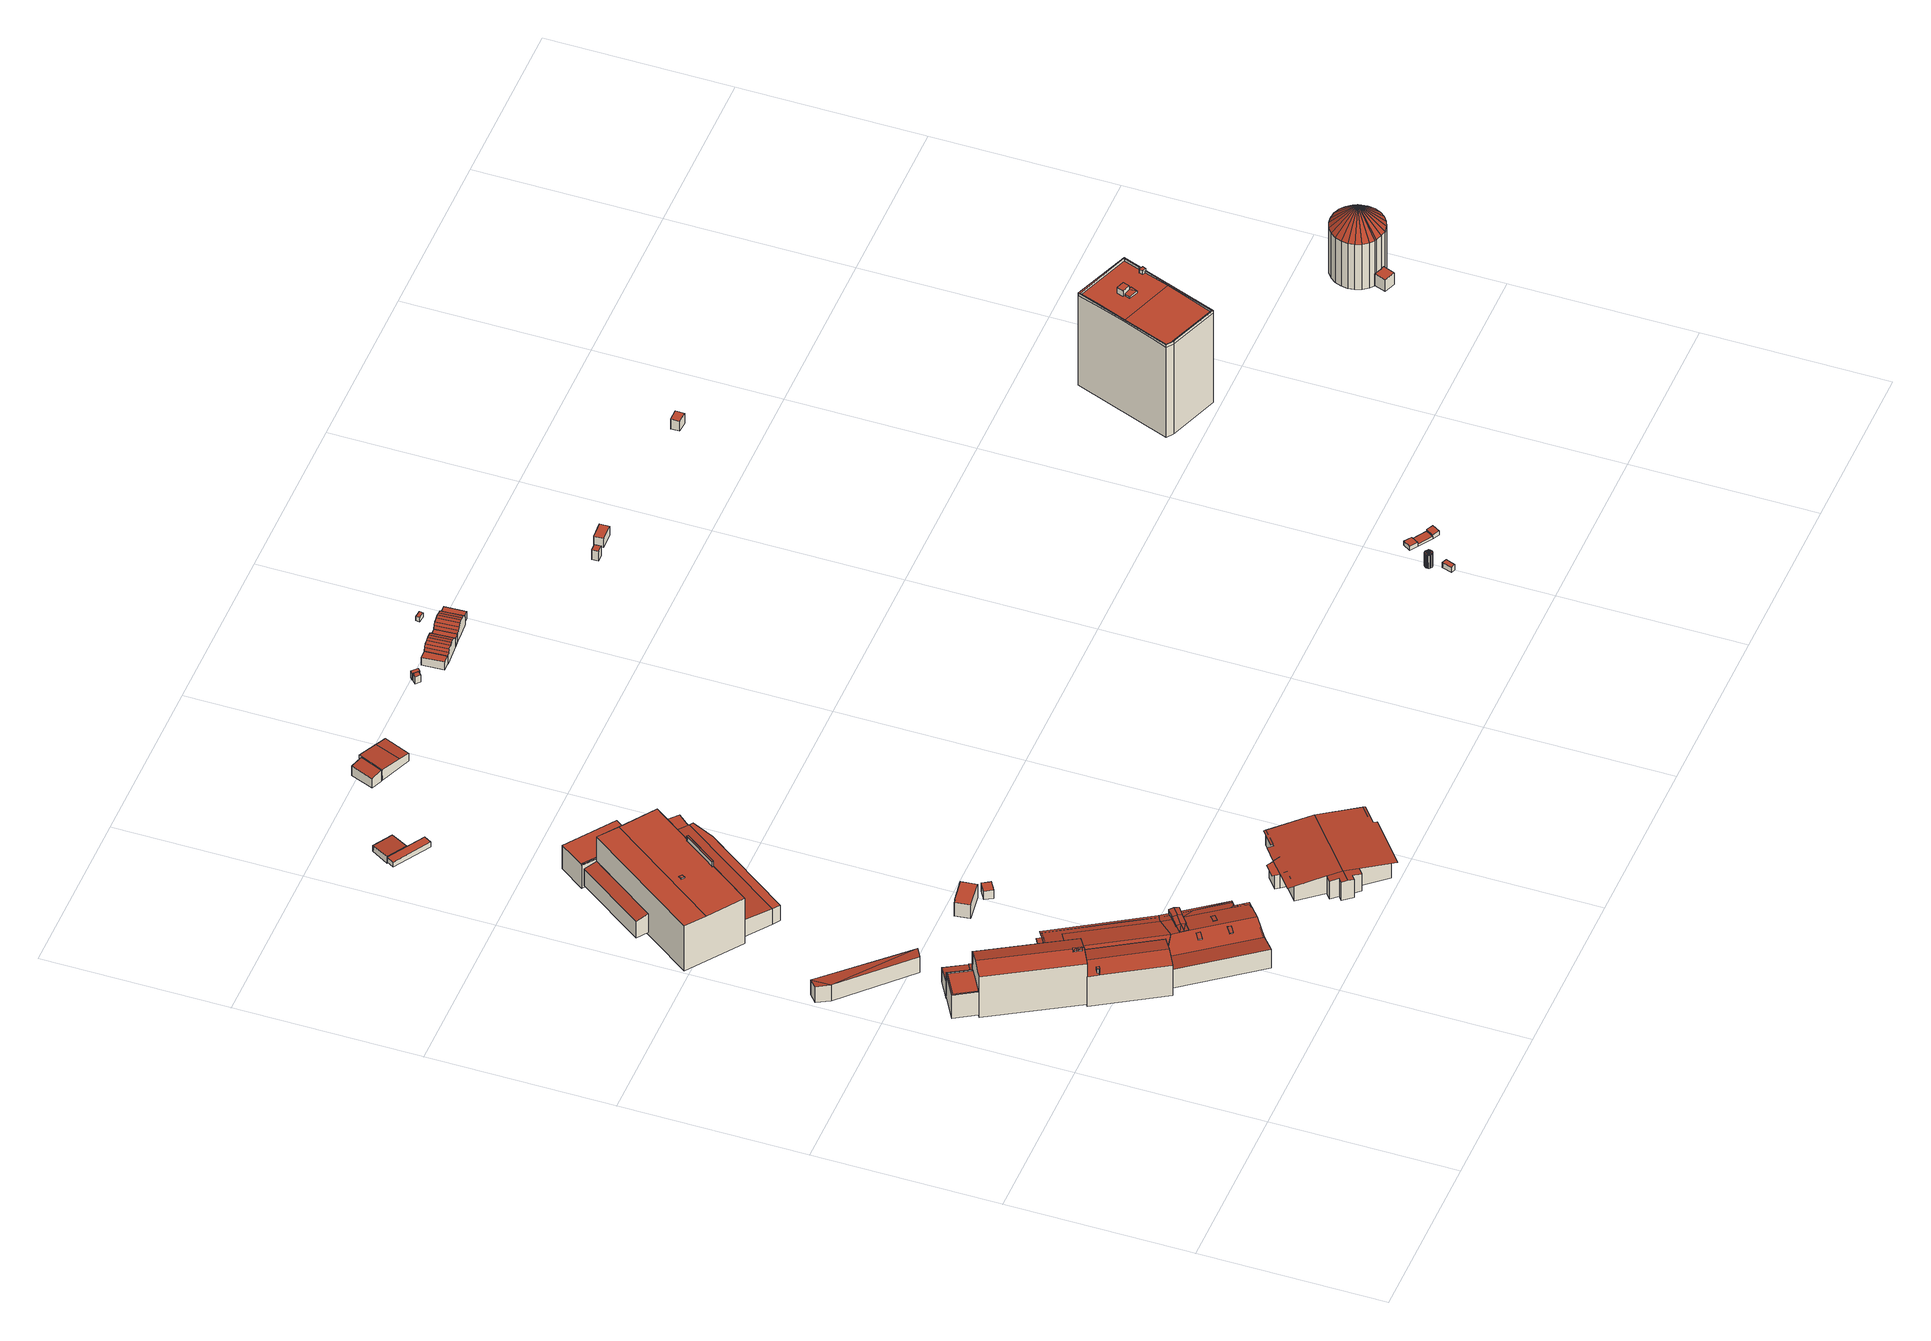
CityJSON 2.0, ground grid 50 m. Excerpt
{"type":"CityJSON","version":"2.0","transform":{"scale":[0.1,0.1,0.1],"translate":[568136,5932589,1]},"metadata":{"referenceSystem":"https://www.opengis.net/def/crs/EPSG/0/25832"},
"CityObjects":{
"building1":{"type":"Building","attributes":{"Grundfläche 2D":"300.747462","Grundhöhe NN":"2.240"},"children":["building1-1","building1-2","building1-3"],"geometry":[{"type":"Solid","lod":"3","boundaries":[[[[0,1,2,3,4,5]],[[6,7,8,9,10,11,12,13,14]],[[15,16,17,18,19,9,8,7,6]],[[5,4,20,21]],[[0,5,21,22]],[[4,3,23,20]],[[18,17,24,25]],[[26,27,10,9,19,18,25,28]],[[12,11,10,27,29]],[[16,15,6,14,13,12,29,23,3,2,1,0,22,24,17]],[[29,27,26,28,25,24,22,21,20,23]]]],"semantics":{"surfaces":[{"type":"RoofSurface"},{"type":"WallSurface"},{"type":"GroundSurface"}],"values":[[0,0,0,1,1,1,1,1,1,1,2]]}}]},
"building1-1":{"type":"BuildingInstallation","parents":["building1"],"geometry":[{"type":"MultiSurface","lod":"3","boundaries":[[[30,31,32,33,34,35,36,37,38]],[[5,0,31,30]],[[31,0,1,32]],[[33,32,1,39]],[[39,40,41,35,34,33]],[[36,35,41,2]],[[2,3,37,36]],[[3,4,38,37]],[[4,5,30,38]]],"semantics":{"surfaces":[{"type":"RoofSurface"},{"type":"WallSurface"}],"values":[0,1,1,1,1,1,1,1,1]}}]},
"building1-2":{"type":"BuildingInstallation","parents":["building1"],"geometry":[{"type":"MultiSurface","lod":"3","boundaries":[[[42,43,44]],[[45,43,42]],[[44,43,46,47]],[[47,48,42,44]],[[45,42,48,7]],[[7,46,43,45]]],"semantics":{"surfaces":[{"type":"RoofSurface"},{"type":"WallSurface"}],"values":[0,0,1,1,1,1]}}]},
"building1-3":{"type":"BuildingInstallation","parents":["building1"],"geometry":[{"type":"MultiSurface","lod":"3","boundaries":[[[49,50,51]],[[52,50,49]],[[53,54,51,50]],[[49,51,54,55]],[[52,49,55,56]],[[50,52,56,53]]],"semantics":{"surfaces":[{"type":"RoofSurface"},{"type":"WallSurface"}],"values":[0,0,1,1,1,1]}}]},
"building2":{"type":"Building","attributes":{"Grundfläche 2D":"148.115687","Grundhöhe NN":"1.615"},"children":["building2-1"],"geometry":[{"type":"Solid","lod":"3","boundaries":[[[[57,58,59,60,61]],[[58,62,63,64,65,66,67]],[[63,62,68,69]],[[57,61,70,71]],[[72,65,64,63,69,73]],[[65,72,74,75,67,66]],[[67,75,59,58]],[[58,57,71,68,62]],[[60,59,75,76]],[[61,60,76,70]],[[74,72,73,69,68,71,70,76,75]]]],"semantics":{"surfaces":[{"type":"RoofSurface"},{"type":"WallSurface"},{"type":"GroundSurface"}],"values":[[0,0,1,1,1,1,1,1,1,1,2]]}}]},
"building2-1":{"type":"BuildingInstallation","parents":["building2"],"geometry":[{"type":"MultiSurface","lod":"3","boundaries":[[[77,78,66,79]],[[77,79,80,81]],[[78,77,81,82]],[[66,78,82,83]],[[79,66,83,80]],[[82,81,80,83]]],"semantics":{"surfaces":[{"type":"RoofSurface"},{"type":"WallSurface"},{"type":"OuterCeilingSurface"}],"values":[0,1,1,1,1,2]}}]},
"building3":{"type":"Building","attributes":{"Grundfläche 2D":"1062.794478","Grundhöhe NN":"1.625"},"children":["building3-1","building3-2","building3-3","building3-4","building3-5","building3-6","building3-7"],"geometry":[{"type":"Solid","lod":"3","boundaries":[[[[84,85,86,87,88]],[[89,86,85,90]],[[89,90,91]],[[86,89,92]],[[86,92,93]],[[87,93,94]],[[86,93,87]],[[95,96,90,85]],[[97,95,85,84]],[[98,99,100,101,102,103,104,105],[106,107,106,99]],[[106,99,106,107]],[[101,108,109,110,102]],[[111,112,113,114]],[[115,113,112,116,117,118]],[[119,113,115]],[[120,121,122,123,124,113,119,125]],[[126,127,128,129,130,131,132,133,123,122,121]],[[134,114,113,124,135,136]],[[137,116,112,138]],[[139,140,141,138,112,111,114,142,143,144,140]],[[145,146,147,143,142,114,134,148,149,131]],[[150,130,129,128,127,151]],[[145,131,130,150,151,152,146]],[[120,125,119,153,154,155]],[[88,87,133,132]],[[131,84,88,132]],[[134,136,91,90]],[[89,91,136,135]],[[135,124,92,89]],[[92,124,123,94,93]],[[123,133,87,94]],[[131,149,97,84]],[[149,148,96,95,97]],[[90,96,148,134]],[[100,99,98,105,156,157]],[[153,119,115,109,108,101,100,157,158,154]],[[109,115,118,110]],[[105,104,103,102,110,118,117,159,160,161,162,156]],[[117,116,163,159]],[[164,122,125,165,166]],[[129,164,166,167]],[[120,155,168,169]],[[120,169,165,125]],[[155,154,158,168]],[[145,170,171,172,173]],[[173,174,145]],[[175,176,142,174,173,177]],[[178,175,177,179]],[[139,178,179,180]],[[180,72,140,139]],[[73,69,137,138,141,140,72,181]],[[116,137,69,163]],[[171,182,150,129,167,172]],[[156,162,161,160,159,163,69,73,181,72,180,179,177,173,172,167,166,165,169,168,158,157]],[[122,121,120,125]],[[164,129,128]],[[126,121,122,164,128,129,150,151,127]],[[174,142,143,147,146,145]],[[146,152,151,150,182,171,170,145]],[[176,175,178,139,140,144,143,142]]]],"semantics":{"surfaces":[{"type":"RoofSurface"},{"type":"WallSurface"},{"type":"GroundSurface"}],"values":[[0,0,0,0,0,0,0,0,0,0,0,0,0,0,0,0,0,0,0,0,0,0,0,0,1,1,1,1,1,1,1,1,1,1,1,1,1,1,1,1,1,1,1,1,1,1,1,1,1,1,1,1,1,2,0,0,0,0,0,0]]}}]},
"building3-1":{"type":"BuildingInstallation","parents":["building3"],"geometry":[{"type":"MultiSurface","lod":"3","boundaries":[[[183,184,185,186]],[[186,185,187,188]],[[183,186,188,189]],[[184,183,189,190]],[[185,184,190,187]]],"semantics":{"surfaces":[{"type":"RoofSurface"},{"type":"WallSurface"}],"values":[0,1,1,1,1]}}]},
"building3-2":{"type":"BuildingInstallation","parents":["building3"],"geometry":[{"type":"MultiSurface","lod":"3","boundaries":[[[191,192,193,194,195,196]],[[196,197,107,191]],[[192,191,107,198]],[[193,192,198,106]],[[106,199,194,193]],[[199,200,195,194]],[[200,197,196,195]]],"semantics":{"surfaces":[{"type":"RoofSurface"},{"type":"WallSurface"}],"values":[0,1,1,1,1,1,1]}}]},
"building3-3":{"type":"BuildingInstallation","parents":["building3"],"geometry":[{"type":"MultiSurface","lod":"3","boundaries":[[[201,202,203,204]],[[204,203,205,206]],[[201,204,206,207]],[[202,201,207,208]],[[203,202,208,205]]],"semantics":{"surfaces":[{"type":"RoofSurface"},{"type":"WallSurface"}],"values":[0,1,1,1,1]}}]},
"building3-4":{"type":"BuildingInstallation","parents":["building3"],"geometry":[{"type":"MultiSurface","lod":"3","boundaries":[[[209,210,211]],[[209,211,212]],[[211,210,213,214]],[[212,211,214,215]],[[209,212,215,216]],[[210,209,216,213]]],"semantics":{"surfaces":[{"type":"RoofSurface"},{"type":"WallSurface"}],"values":[0,0,1,1,1,1]}}]},
"building3-5":{"type":"BuildingInstallation","parents":["building3"],"geometry":[{"type":"MultiSurface","lod":"3","boundaries":[[[217,218,219]],[[220,218,217]],[[219,218,221,222]],[[222,223,217,219]],[[220,217,223,224]],[[224,221,218,220]]],"semantics":{"surfaces":[{"type":"RoofSurface"},{"type":"WallSurface"}],"values":[0,0,1,1,1,1]}}]},
"building3-6":{"type":"BuildingInstallation","parents":["building3"],"geometry":[{"type":"MultiSurface","lod":"3","boundaries":[[[225,226,227]],[[228,226,225]],[[227,226,229,230]],[[225,227,230,231]],[[228,225,231,232]],[[226,228,232,229]]],"semantics":{"surfaces":[{"type":"RoofSurface"},{"type":"WallSurface"}],"values":[0,0,1,1,1,1]}}]},
"building3-7":{"type":"BuildingInstallation","parents":["building3"],"geometry":[{"type":"MultiSurface","lod":"3","boundaries":[[[233,234,235,236,237]],[[238,237,236,235,239,240]],[[233,237,238,241]],[[234,233,241,242]],[[239,235,234,242]]],"semantics":{"surfaces":[{"type":"RoofSurface"},{"type":"WallSurface"}],"values":[0,1,1,1,1]}}]},
"building4":{"type":"Building","attributes":{"Grundfläche 2D":"573.164620","Grundhöhe NN":"2.076"},"geometry":[{"type":"Solid","lod":"3","boundaries":[[[[243,244,245,246]],[[247,244,243,248]],[[244,247,249]],[[250,251,252,253,254]],[[255,256,257,258,259]],[[260,251,250,261,262]],[[244,249,263,264]],[[245,244,264,265]],[[243,246,245,265,266]],[[248,243,266,267]],[[249,247,248,267,263]],[[250,254,268,269]],[[270,271,256,255,272,273,252,251]],[[268,254,253,252,273,274]],[[259,258,275,276]],[[255,259,276,272]],[[271,277,257,256]],[[258,257,277,275]],[[261,250,269,278]],[[262,261,278,279]],[[260,262,279,280]],[[251,260,280,270]],[[267,266,265,264,263]],[[274,273,272,276,275,277,271,270,280,279,278,269,268]]]],"semantics":{"surfaces":[{"type":"RoofSurface"},{"type":"WallSurface"},{"type":"GroundSurface"}],"values":[[0,0,0,0,0,0,1,1,1,1,1,1,1,1,1,1,1,1,1,1,1,1,2,2]]}}]},
"building5":{"type":"Building","attributes":{"Grundfläche 2D":"80.904492","Grundhöhe NN":"3.109"},"geometry":[{"type":"Solid","lod":"3","boundaries":[[[[281,282,283,284]],[[285,286,281,284]],[[287,285,284,283]],[[286,288,282,281]],[[288,287,283,282]],[[288,286,285,287]]]],"semantics":{"surfaces":[{"type":"RoofSurface"},{"type":"WallSurface"},{"type":"GroundSurface"}],"values":[[0,1,1,1,1,2]]}}]},
"building6":{"type":"Building","attributes":{"Grundfläche 2D":"677.412270","Grundhöhe NN":"2.357"},"children":["building6-1","building6-2"],"geometry":[{"type":"Solid","lod":"3","boundaries":[[[[289,290,291,292]],[[293,294,295,292,291,296]],[[290,289,297,298]],[[296,291,290,298,299]],[[295,294,293,296,299,300]],[[289,292,295,300,297]],[[300,299,298,297]]]],"semantics":{"surfaces":[{"type":"RoofSurface"},{"type":"WallSurface"},{"type":"GroundSurface"}],"values":[[0,0,1,1,1,1,2]]}}]},
"building6-1":{"type":"BuildingInstallation","parents":["building6"],"geometry":[{"type":"MultiSurface","lod":"3","boundaries":[[[301,302,303,304]],[[294,305,304,303]],[[301,304,305,306]],[[306,293,302,301]],[[303,302,293,294]]],"semantics":{"surfaces":[{"type":"RoofSurface"},{"type":"WallSurface"}],"values":[0,1,1,1,1]}}]},
"building6-2":{"type":"BuildingInstallation","parents":["building6"],"geometry":[{"type":"MultiSurface","lod":"3","boundaries":[[[307,308,309,310]],[[310,309,311,312]],[[307,310,312,313]],[[308,307,313,314]],[[309,308,314,311]]],"semantics":{"surfaces":[{"type":"RoofSurface"},{"type":"WallSurface"}],"values":[0,1,1,1,1]}}]},
"building7":{"type":"Building","attributes":{"Grundfläche 2D":"32.475911","Grundhöhe NN":"2.023"},"geometry":[{"type":"Solid","lod":"3","boundaries":[[[[315,316,317,318,319,320]],[[321,322,318,317]],[[322,323,319,318]],[[323,324,320,319]],[[324,325,315,320]],[[325,326,316,315]],[[326,321,317,316]],[[322,321,326,325,324,323]]]],"semantics":{"surfaces":[{"type":"RoofSurface"},{"type":"WallSurface"},{"type":"GroundSurface"}],"values":[[0,1,1,1,1,1,1,2]]}}]},
"building8":{"type":"Building","attributes":{"Grundfläche 2D":"7.523334","Grundhöhe NN":"2.152"},"geometry":[{"type":"Solid","lod":"3","boundaries":[[[[327,328,329,330]],[[331,332,330,329]],[[332,333,327,330]],[[333,334,328,327]],[[334,331,329,328]],[[334,333,332,331]]]],"semantics":{"surfaces":[{"type":"RoofSurface"},{"type":"WallSurface"},{"type":"GroundSurface"}],"values":[[0,1,1,1,1,2]]}}]},
"building9":{"type":"Building","attributes":{"Grundfläche 2D":"163.459716","Grundhöhe NN":"2.357"},"children":["building9-1"],"geometry":[{"type":"Solid","lod":"3","boundaries":[[[[335,336,337,338,339,340]],[[341,342,343,344,345]],[[344,343,346,300]],[[347,341,345,344,300,348]],[[342,341,347,349]],[[350,339,338,343,342,349]],[[340,339,350,351]],[[336,335,340,351,352]],[[337,336,352,346,343,338]],[[347,348,300,346,352,351,350,349]]]],"semantics":{"surfaces":[{"type":"RoofSurface"},{"type":"WallSurface"},{"type":"GroundSurface"}],"values":[[0,0,1,1,1,1,1,1,1,2]]}}]},
"building9-1":{"type":"BuildingInstallation","parents":["building9"],"geometry":[{"type":"MultiSurface","lod":"3","boundaries":[[[353,354,355,356]],[[337,357,354,353]],[[357,335,355,354]],[[335,336,356,355]],[[336,337,353,356]]],"semantics":{"surfaces":[{"type":"RoofSurface"},{"type":"WallSurface"}],"values":[0,1,1,1,1]}}]},
"building10":{"type":"Building","attributes":{"Grundfläche 2D":"26.892604","Grundhöhe NN":"2.446"},"geometry":[{"type":"Solid","lod":"3","boundaries":[[[[358,359,360,361]],[[359,358,362,363]],[[360,359,363,364]],[[361,360,364,365]],[[358,361,365,362]],[[363,362,365,364]]]],"semantics":{"surfaces":[{"type":"RoofSurface"},{"type":"WallSurface"},{"type":"GroundSurface"}],"values":[[0,1,1,1,1,2]]}}]},
"building11":{"type":"Building","attributes":{"Grundfläche 2D":"33.965726","Grundhöhe NN":"1.867"},"geometry":[{"type":"Solid","lod":"3","boundaries":[[[[366,367,368,369]],[[370,371,369,368]],[[371,372,366,369]],[[372,373,367,366]],[[373,370,368,367]],[[373,372,371,370]]]],"semantics":{"surfaces":[{"type":"RoofSurface"},{"type":"WallSurface"},{"type":"GroundSurface"}],"values":[[0,1,1,1,1,2]]}}]},
"building12":{"type":"Building","attributes":{"Grundfläche 2D":"564.155861","Grundhöhe NN":"2.410"},"geometry":[{"type":"Solid","lod":"3","boundaries":[[[[374,375,376,377,378,379,380,381,382,383,384,385,386,387]],[[388,389,375,374,390,391,392,393,394]],[[395,396,397,398,399,400]],[[401,374,387,402,403,404]],[[390,374,401,405,406,407]],[[390,408,409,391]],[[410,387,386,411]],[[389,391,409,412]],[[376,375,389,412,413]],[[381,380,379,376,413,414,415,416]],[[414,417,396,383,416,415]],[[384,383,396,395]],[[418,384,395,419,420,421]],[[418,421,420,411,386]],[[400,422,419,395]],[[400,397,423,422]],[[396,417,423,397]],[[402,387,410,424]],[[403,402,424,425]],[[404,403,425,426]],[[405,401,404,426,427]],[[407,406,428,429]],[[406,405,427,428]],[[390,407,429,408]],[[411,420,419,422,423,417,414,413,412,409,408,429,428,427,426,425,424,410]],[[377,376,379,378]],[[381,416,383,382]],[[384,418,386,385]],[[393,392,391,389,388,394]],[[399,398,397,400]]]],"semantics":{"surfaces":[{"type":"RoofSurface"},{"type":"WallSurface"},{"type":"GroundSurface"}],"values":[[0,0,0,0,0,1,1,1,1,1,1,1,1,1,1,1,1,1,1,1,1,1,1,1,2,0,0,0,0,0]]}}]},
"building13":{"type":"Building","attributes":{"Grundfläche 2D":"21.839825","Grundhöhe NN":"3.876"},"geometry":[{"type":"Solid","lod":"3","boundaries":[[[[430,431,432,433]],[[434,435,433,432]],[[435,436,430,433]],[[436,437,431,430]],[[437,434,432,431]],[[437,436,435,434]]]],"semantics":{"surfaces":[{"type":"RoofSurface"},{"type":"WallSurface"},{"type":"GroundSurface"}],"values":[[0,1,1,1,1,2]]}}]},
"building14":{"type":"Building","attributes":{"Grundfläche 2D":"73.110248","Grundhöhe NN":"4.331"},"geometry":[{"type":"Solid","lod":"3","boundaries":[[[[438,439,440,441]],[[440,442,443,441]],[[439,438,444,445]],[[442,440,439,445,446]],[[443,442,446,447]],[[444,438,441,443,447]],[[446,445,444,447]]]],"semantics":{"surfaces":[{"type":"RoofSurface"},{"type":"WallSurface"},{"type":"GroundSurface"}],"values":[[0,0,1,1,1,1,2]]}}]},
"building15":{"type":"Building","attributes":{"Grundfläche 2D":"1.790205","Grundhöhe NN":"6.673"},"geometry":[{"type":"Solid","lod":"3","boundaries":[[[[448,449,450,451]],[[452,453,451,450]],[[453,454,448,451]],[[454,455,449,448]],[[455,452,450,449]],[[455,454,453,452]]]],"semantics":{"surfaces":[{"type":"RoofSurface"},{"type":"WallSurface"},{"type":"GroundSurface"}],"values":[[0,1,1,1,1,2]]}}]},
"building16":{"type":"Building","attributes":{"Grundfläche 2D":"2.023014","Grundhöhe NN":"6.931"},"geometry":[{"type":"Solid","lod":"3","boundaries":[[[[456,457,458,459]],[[460,461,459,458]],[[461,462,456,459]],[[462,463,457,456]],[[463,460,458,457]],[[463,462,461,460]]]],"semantics":{"surfaces":[{"type":"RoofSurface"},{"type":"WallSurface"},{"type":"GroundSurface"}],"values":[[0,1,1,1,1,2]]}}]},
"building17":{"type":"Building","attributes":{"Grundfläche 2D":"13.268938","Grundhöhe NN":"7.727"},"geometry":[{"type":"Solid","lod":"3","boundaries":[[[[464,465,466,467]],[[468,469,467,466]],[[469,470,464,467]],[[470,471,465,464]],[[471,468,466,465]],[[471,470,469,468]]]],"semantics":{"surfaces":[{"type":"RoofSurface"},{"type":"WallSurface"},{"type":"GroundSurface"}],"values":[[0,1,1,1,1,2]]}}]},
"building18":{"type":"Building","attributes":{"Grundfläche 2D":"37.670451","Grundhöhe NN":"7.758"},"geometry":[{"type":"Solid","lod":"3","boundaries":[[[[472,473,474,475]],[[474,476,477,475]],[[476,478,479,477]],[[478,480,481,479]],[[480,482,483,481]],[[482,484,485,483]],[[484,486,487,485]],[[486,488,489,487]],[[473,472,490,491]],[[492,493,488,486,484,482,480,478,476,474,473,491,494]],[[489,488,493,495]],[[496,490,472,475,477,479,481,483,485,487,489,495,497]],[[497,495,493,492,494,491,490,496]]]],"semantics":{"surfaces":[{"type":"RoofSurface"},{"type":"WallSurface"},{"type":"GroundSurface"}],"values":[[0,0,0,0,0,0,0,0,1,1,1,1,2]]}}]},
"building19":{"type":"Building","attributes":{"Grundfläche 2D":"12.378194","Grundhöhe NN":"7.885"},"geometry":[{"type":"Solid","lod":"3","boundaries":[[[[498,499,500,501]],[[502,503,501,500]],[[503,504,498,501]],[[504,505,499,498]],[[505,502,500,499]],[[505,504,503,502]]]],"semantics":{"surfaces":[{"type":"RoofSurface"},{"type":"WallSurface"},{"type":"GroundSurface"}],"values":[[0,1,1,1,1,2]]}}]},
"building20":{"type":"Building","attributes":{"Grundfläche 2D":"37.670216","Grundhöhe NN":"7.923"},"geometry":[{"type":"Solid","lod":"3","boundaries":[[[[506,507,508,509]],[[510,507,506,511]],[[512,510,511,513]],[[514,512,513,515]],[[516,514,515,517]],[[518,516,517,519]],[[520,518,519,521]],[[522,523,520,521,524]],[[509,508,502,505]],[[525,526,527,524,521,519,517,515,513,511,506,509,505,528]],[[529,523,522,524,527,530]],[[502,508,507,510,512,514,516,518,520,523,529,531]],[[528,505,502,531,529,530,527,526,525]]]],"semantics":{"surfaces":[{"type":"RoofSurface"},{"type":"WallSurface"},{"type":"GroundSurface"}],"values":[[0,0,0,0,0,0,0,0,1,1,1,1,2]]}}]},
"building21":{"type":"Building","attributes":{"Grundfläche 2D":"2.193427","Grundhöhe NN":"8.168"},"geometry":[{"type":"Solid","lod":"3","boundaries":[[[[532,533,534,535]],[[536,537,535,534]],[[537,538,532,535]],[[538,539,533,532]],[[539,536,534,533]],[[539,538,537,536]]]],"semantics":{"surfaces":[{"type":"RoofSurface"},{"type":"WallSurface"},{"type":"GroundSurface"}],"values":[[0,1,1,1,1,2]]}}]},
"building22":{"type":"Building","attributes":{"Grundfläche 2D":"12.448017","Grundhöhe NN":"8.216"},"geometry":[{"type":"Solid","lod":"3","boundaries":[[[[540,541,523,522]],[[542,543,522,523]],[[543,544,540,522]],[[544,545,541,540]],[[545,542,523,541]],[[545,544,543,542]]]],"semantics":{"surfaces":[{"type":"RoofSurface"},{"type":"WallSurface"},{"type":"GroundSurface"}],"values":[[0,1,1,1,1,2]]}}]},
"building23":{"type":"Building","attributes":{"Grundfläche 2D":"3.687500","Grundhöhe NN":"8.838"},"geometry":[{"type":"Solid","lod":"3","boundaries":[[[[546,547,548,549]],[[550,551,549,548]],[[551,552,546,549]],[[552,553,547,546]],[[553,550,548,547]],[[553,552,551,550]]]],"semantics":{"surfaces":[{"type":"RoofSurface"},{"type":"WallSurface"},{"type":"GroundSurface"}],"values":[[0,1,1,1,1,2]]}}]},
"building24":{"type":"Building","attributes":{"Grundfläche 2D":"11.876841","Grundhöhe NN":"8.734"},"geometry":[{"type":"Solid","lod":"3","boundaries":[[[[554,555,556,557]],[[558,559,557,556]],[[559,560,554,557]],[[560,561,555,554]],[[561,558,556,555]],[[561,560,559,558]]]],"semantics":{"surfaces":[{"type":"RoofSurface"},{"type":"WallSurface"},{"type":"GroundSurface"}],"values":[[0,1,1,1,1,2]]}}]},
"building25":{"type":"Building","attributes":{"Grundfläche 2D":"3.868239","Grundhöhe NN":"5.022"},"geometry":[{"type":"Solid","lod":"3","boundaries":[[[[562,563,564,565]],[[566,567,565,564]],[[567,568,562,565]],[[568,569,563,562]],[[569,566,564,563]],[[569,568,567,566]]]],"semantics":{"surfaces":[{"type":"RoofSurface"},{"type":"WallSurface"},{"type":"GroundSurface"}],"values":[[0,1,1,1,1,2]]}}]},
"building26":{"type":"Building","attributes":{"Grundfläche 2D":"3.222758","Grundhöhe NN":"4.904"},"geometry":[{"type":"Solid","lod":"3","boundaries":[[[[570,571,572]],[[572,571,573]],[[574,571,570]],[[575,571,574]],[[576,571,575]],[[577,571,576]],[[578,571,577]],[[578,579,571]],[[580,581,579]],[[582,583,584]],[[584,585,586]],[[585,581,587]],[[588,571,589]],[[571,583,589]],[[590,571,588]],[[590,591,571]],[[592,571,591]],[[593,571,592]],[[594,571,593]],[[595,571,594]],[[595,573,571]],[[571,585,584]],[[584,583,571]],[[571,581,585]],[[579,581,571]],[[570,572,596,597]],[[572,573,598,596]],[[574,570,597,599]],[[575,574,599,600]],[[576,575,600,601]],[[577,576,601,602]],[[578,577,602,603]],[[580,579,578,603,604]],[[587,581,580,604,605]],[[586,585,587,605,606]],[[582,584,586,606,607]],[[589,583,582,607,608]],[[588,589,608,609]],[[590,588,609,610]],[[591,590,610,611]],[[592,591,611,612]],[[593,592,612,613]],[[594,593,613,614]],[[595,594,614,615]],[[573,595,615,598]],[[605,604,603,602,601,600,599,597,596,598,615,614,613,612,611,610,609,608,607,606]]]],"semantics":{"surfaces":[{"type":"RoofSurface"},{"type":"WallSurface"},{"type":"GroundSurface"}],"values":[[0,0,0,0,0,0,0,0,0,0,0,0,0,0,0,0,0,0,0,0,0,0,0,0,0,1,1,1,1,1,1,1,1,1,1,1,1,1,1,1,1,1,1,1,1,2]]}}]},
"building27":{"type":"Building","attributes":{"Grundfläche 2D":"5.971095","Grundhöhe NN":"4.667"},"geometry":[{"type":"Solid","lod":"3","boundaries":[[[[616,617,618,619]],[[620,621,619,618]],[[621,622,616,619]],[[622,623,617,616]],[[623,620,618,617]],[[623,622,621,620]]]],"semantics":{"surfaces":[{"type":"RoofSurface"},{"type":"WallSurface"},{"type":"GroundSurface"}],"values":[[0,1,1,1,1,2]]}}]},
"building28":{"type":"Building","attributes":{"Grundfläche 2D":"11.288262","Grundhöhe NN":"4.658"},"geometry":[{"type":"Solid","lod":"3","boundaries":[[[[624,625,626,627]],[[623,622,627,626]],[[622,628,624,627]],[[628,629,625,624]],[[629,623,626,625]],[[629,628,622,623]]]],"semantics":{"surfaces":[{"type":"RoofSurface"},{"type":"WallSurface"},{"type":"GroundSurface"}],"values":[[0,1,1,1,1,2]]}}]},
"building29":{"type":"Building","attributes":{"Grundfläche 2D":"5.024118","Grundhöhe NN":"4.652"},"geometry":[{"type":"Solid","lod":"3","boundaries":[[[[630,631,632,633]],[[629,628,633,632]],[[628,634,630,633]],[[634,635,631,630]],[[635,629,632,631]],[[635,634,628,629]]]],"semantics":{"surfaces":[{"type":"RoofSurface"},{"type":"WallSurface"},{"type":"GroundSurface"}],"values":[[0,1,1,1,1,2]]}}]},
"building30":{"type":"Building","attributes":{"Grundfläche 2D":"7.328954","Grundhöhe NN":"7.529"},"geometry":[{"type":"Solid","lod":"3","boundaries":[[[[636,637,638,639]],[[640,641,639,638]],[[641,642,636,639]],[[642,643,637,636]],[[643,640,638,637]],[[643,642,641,640]]]],"semantics":{"surfaces":[{"type":"RoofSurface"},{"type":"WallSurface"},{"type":"GroundSurface"}],"values":[[0,1,1,1,1,2]]}}]},
"building31":{"type":"Building","attributes":{"Grundfläche 2D":"485.573371","Grundhöhe NN":"3.141"},"children":["building31-1","building31-2","building31-3","building31-4"],"geometry":[{"type":"MultiSurface","lod":"3","boundaries":[[[644,645,646,647,648,649,650,651]],[[644,652,653,654,655,656,657,658,659,645]],[[660,661,662,663,664,665,666,667,668,669,670,671,661]],[[672,673,674,675,676,677,663,662,678]],[[678,662,646,645,673,672]],[[647,646,662,661]],[[648,647,661,671]],[[670,669,649,648,671]],[[668,679,651,650]],[[651,679,680,681,682,683,644]],[[656,655,664,663]],[[663,677,676,657,656]],[[658,657,676,675]],[[675,674,673,645,659,658]],[[683,684,652,644]],[[684,685,653,652]],[[685,686,687,665,654,653]],[[683,682,681,680,679,688,689]],[[684,683,689,690]],[[685,684,690,691]],[[668,667,666,665,687,686,685,691,692]],[[679,668,692,688]],[[690,689,688,692,691]]],"semantics":{"surfaces":[{"type":"RoofSurface"},{"type":"WallSurface"},{"type":"GroundSurface"}],"values":[0,0,0,0,1,1,1,1,1,1,1,1,1,1,1,1,1,1,1,1,1,1,2]}}]},
"building31-1":{"type":"BuildingInstallation","parents":["building31"],"geometry":[{"type":"MultiSurface","lod":"3","boundaries":[[[693,694,695,650,649,696]],[[667,668,650,695,666]],[[669,697,660,693,696,649]],[[694,693,660,698]]],"semantics":{"surfaces":[{"type":"RoofSurface"},{"type":"WallSurface"}],"values":[0,1,1,1]}}]},
"building31-2":{"type":"BuildingInstallation","parents":["building31"],"geometry":[{"type":"MultiSurface","lod":"3","boundaries":[[[699,700,701,702]],[[703,704,699,702]],[[699,704,705,706,707,700]],[[701,700,707,708,709,710]],[[710,703,702,701]]],"semantics":{"surfaces":[{"type":"RoofSurface"},{"type":"WallSurface"}],"values":[0,1,1,1,1]}}]},
"building31-3":{"type":"BuildingInstallation","parents":["building31"],"geometry":[{"type":"MultiSurface","lod":"3","boundaries":[[[711,712,707,706]],[[713,707,712]],[[708,707,713]],[[705,714,711,706]],[[712,711,714,715]],[[713,712,715,716]],[[716,709,708,713]]],"semantics":{"surfaces":[{"type":"RoofSurface"},{"type":"WallSurface"}],"values":[0,0,0,1,1,1,1]}}]},
"building31-4":{"type":"BuildingInstallation","parents":["building31"],"geometry":[{"type":"MultiSurface","lod":"3","boundaries":[[[717,718,719,720]],[[718,717,695,694,698,721]],[[719,718,721,722]],[[719,722,664,655,654,720]],[[665,666,695,717,720,654]]],"semantics":{"surfaces":[{"type":"RoofSurface"},{"type":"WallSurface"}],"values":[0,1,1,1,1]}}]},
"building32":{"type":"Building","attributes":{"Grundfläche 2D":"10.703988","Grundhöhe NN":"3.392"},"geometry":[{"type":"Solid","lod":"3","boundaries":[[[[723,724,725,726,727,728]],[[729,730,727,726]],[[730,731,728,727]],[[731,732,723,728]],[[733,729,726,725]],[[734,733,725,724]],[[732,734,724,723]],[[729,733,734,732,731,730]]]],"semantics":{"surfaces":[{"type":"RoofSurface"},{"type":"WallSurface"},{"type":"GroundSurface"}],"values":[[0,1,1,1,1,1,1,2]]}}]},
"building33":{"type":"Building","attributes":{"Grundfläche 2D":"156.497192","Grundhöhe NN":"3.224"},"geometry":[{"type":"Solid","lod":"3","boundaries":[[[[735,736,737]],[[737,736,738]],[[739,736,735]],[[740,736,739]],[[741,736,740]],[[742,736,741]],[[743,736,742]],[[744,736,743]],[[745,736,744]],[[746,736,745]],[[747,736,746]],[[748,736,747]],[[749,736,748]],[[750,736,749]],[[751,736,750]],[[752,736,751]],[[753,736,752]],[[754,736,753]],[[755,736,754]],[[756,736,755]],[[757,736,756]],[[758,736,757]],[[759,736,758]],[[760,736,759]],[[738,736,760]],[[735,737,761,762]],[[739,735,762,763]],[[740,739,763,764]],[[737,738,765,761]],[[738,760,766,765]],[[741,740,764,767]],[[742,741,767,768]],[[743,742,768,769]],[[744,743,769,770]],[[745,744,770,771]],[[746,745,771,772]],[[747,746,772,773]],[[748,747,773,774]],[[749,748,774,775]],[[750,749,775,776]],[[751,750,776,777]],[[752,751,777,778]],[[753,752,778,779]],[[754,753,779,780]],[[755,754,780,781]],[[756,755,781,782]],[[757,756,782,783]],[[758,757,783,784]],[[759,758,784,785]],[[760,759,785,766]],[[761,765,766,785,784,783,782,781,780,779,778,777,776,775,774,773,772,771,770,769,768,767,764,763,762]]]],"semantics":{"surfaces":[{"type":"RoofSurface"},{"type":"WallSurface"},{"type":"GroundSurface"}],"values":[[0,0,0,0,0,0,0,0,0,0,0,0,0,0,0,0,0,0,0,0,0,0,0,0,0,1,1,1,1,1,1,1,1,1,1,1,1,1,1,1,1,1,1,1,1,1,1,1,1,1,2]]}}]}
},
"vertices":[
[106,789,89],[108,790,89],[172,828,89],[175,829,89],[141,886,89],[72,846,89],[139,808,159],[260,602,159],[271,584,159],[274,579,159],[314,602,146],[277,665,146],[179,832,146],[175,829,147],[172,828,148],[108,790,149],[106,789,148],[99,785,146],[234,555,146],[274,578,159],[141,886,12],[72,846,12],[106,789,12],[175,829,12],[99,785,12],[234,555,12],[274,579,12],[314,602,12],[274,578,12],[179,832,12],
[72,846,91],[106,789,91],[108,790,91],[76,845,91],[76,846,91],[140,883,91],[172,828,91],[175,829,91],[141,886,91],[76,845,89],[76,846,89],[140,883,89],
[264,595,161],[252,598,159],[256,590,160],[260,602,161],[252,598,157],[256,590,157],[264,595,159],
[271,583,161],[259,586,159],[263,579,160],[267,591,161],[259,586,157],[263,579,157],[271,583,159],[267,591,159],
[175,829,61],[210,850,55],[227,860,52],[193,917,52],[141,886,61],[179,832,59],[277,665,59],[323,694,53],[325,695,53],[318,706,53],[227,860,53],[179,832,6],[277,665,6],[141,886,6],[175,829,6],[325,695,6],[323,694,6],[318,706,6],[227,860,6],[193,917,6],
[378,724,54],[370,738,53],[326,692,54],[326,692,51],[378,724,51],[370,738,51],[318,706,51],
[560,430,66],[552,441,68],[526,422,68],[533,412,66],[534,411,66],[519,431,66],[544,451,66],[518,432,66],[496,413,69],[503,404,70],[511,395,69],[574,458,68],[566,468,66],[582,447,66],[246,533,105],[250,527,105],[343,374,105],[384,399,116],[274,579,116],[274,578,116],[234,555,106],[233,555,105],[253,533,107],[256,539,108],[418,419,107],[425,423,105],[316,603,105],[403,683,56],[349,652,68],[483,431,68],[527,475,57],[425,423,56],[301,623,56],[314,602,56],[316,603,56],[418,419,54],[567,221,54],[614,257,68],[613,258,68],[511,395,68],[496,413,68],[565,223,54],[668,297,56],[649,321,56],[644,317,57],[639,324,57],[632,333,57],[560,430,57],[534,411,63],[533,412,63],[544,451,57],[519,431,63],[518,432,63],[277,665,56],[323,694,68],[325,694,68],[325,695,68],[324,695,68],[545,484,53],[552,488,51],[398,740,51],[597,416,53],[663,341,51],[583,447,51],[566,468,52],[582,447,52],[643,328,56],[645,327,56],[657,336,53],[384,399,62],[365,388,67],[518,184,67],[233,555,6],[343,374,6],[365,388,6],[314,602,6],[274,579,6],[274,578,6],[234,555,6],[301,623,6],[661,294,57],[565,223,6],[661,294,6],[639,324,6],[518,184,6],[567,221,6],[655,339,53],[656,338,53],[656,338,6],[549,478,6],[549,478,53],[393,733,53],[507,548,53],[393,733,6],[326,692,68],[326,692,6],[325,694,6],[324,695,6],[653,336,54],
[557,313,67],[541,301,63],[547,293,63],[563,305,67],[547,293,60],[563,305,65],[557,313,65],[541,301,60],
[256,539,120],[251,536,120],[253,533,120],[255,530,120],[263,535,120],[259,541,120],[259,541,109],[251,536,107],[255,530,107],[263,535,109],
[510,376,67],[494,364,63],[500,356,63],[516,367,67],[500,356,60],[516,367,65],[510,376,65],[494,364,60],
[422,459,62],[428,450,62],[444,460,65],[439,469,65],[428,450,60],[444,460,64],[439,469,64],[422,459,60],
[398,536,65],[387,518,62],[403,528,65],[382,527,62],[387,518,60],[403,528,64],[398,536,64],[382,527,60],
[353,611,65],[342,592,62],[358,602,65],[336,601,62],[342,592,60],[358,602,64],[353,611,64],[336,601,60],
[571,344,67],[587,356,64],[581,364,64],[577,361,65],[565,352,67],[565,352,65],[581,364,61],[577,361,62],[571,344,65],[587,356,61],
[229,993,59],[30,1142,63],[200,976,62],[229,993,60],[33,1196,60],[34,1197,59],[10,1176,63],[235,1372,61],[446,1666,61],[369,1721,67],[368,1720,67],[158,1428,67],[395,1703,57],[445,1667,57],[476,1702,56],[414,1757,56],[379,1717,57],[455,1659,61],[255,1358,61],[427,1598,61],[10,1176,11],[30,1142,11],[200,976,11],[229,993,11],[34,1197,11],[158,1428,11],[235,1372,11],[446,1666,11],[445,1667,11],[395,1703,11],[369,1721,11],[368,1720,11],[414,1757,11],[379,1717,11],[476,1702,11],[255,1358,11],[427,1598,11],[455,1659,11],
[224,1823,82],[195,1844,76],[64,1661,76],[93,1640,82],[93,1640,21],[224,1823,21],[64,1661,21],[195,1844,21],
[224,1823,164],[1,1512,164],[54,1475,162],[277,1785,162],[225,1521,164],[289,1610,164],[368,1720,164],[144,1409,164],[224,1823,14],[1,1512,14],[144,1409,14],[368,1720,14],
[222,1522,181],[225,1521,181],[289,1610,181],[286,1612,181],[286,1612,164],[222,1522,164],
[155,1578,165],[163,1572,165],[168,1580,165],[161,1586,165],[168,1580,163],[161,1586,162],[155,1578,162],[163,1572,163],
[424,928,54],[500,938,54],[494,981,54],[430,972,54],[431,970,54],[419,969,54],[494,981,10],[430,972,10],[431,970,10],[419,969,10],[424,928,10],[500,938,10],
[509,900,39],[535,916,39],[522,937,39],[496,921,39],[522,937,12],[496,921,12],[509,900,12],[535,916,12],
[191,1851,91],[189,1849,91],[224,1823,91],[319,1755,91],[369,1825,91],[239,1918,91],[394,1756,33],[345,1791,33],[319,1755,33],[368,1720,33],[369,1721,33],[319,1755,14],[394,1756,14],[369,1721,14],[345,1791,14],[369,1825,14],[239,1918,14],[189,1849,14],
[224,1823,93],[226,1826,93],[191,1851,93],[189,1849,93],[226,1826,91],
[113,2324,30],[101,2304,30],[200,2244,30],[212,2264,30],[113,2324,14],[101,2304,14],[200,2244,14],[212,2264,14],
[194,2341,27],[142,2372,27],[113,2324,32],[164,2293,32],[113,2324,9],[164,2293,9],[194,2341,9],[142,2372,9],
[833,116,76],[995,251,76],[916,347,63],[912,351,62],[872,318,62],[876,313,63],[873,311,63],[870,309,63],[859,322,61],[822,292,61],[785,260,61],[742,225,61],[753,212,63],[806,148,72],[1078,150,63],[1075,155,63],[859,84,72],[912,20,63],[923,7,61],[1040,104,61],[1032,112,63],[785,260,59],[822,292,59],[810,299,59],[803,302,59],[772,276,59],[776,271,59],[805,93,76],[790,134,72],[806,115,74],[794,106,74],[815,80,74],[827,90,74],[843,71,72],[859,84,14],[912,20,14],[806,148,14],[753,212,14],[1075,155,14],[916,347,14],[838,282,14],[838,282,59],[838,282,63],[822,292,14],[796,247,63],[785,260,14],[796,247,14],[796,247,59],[776,271,14],[810,299,14],[790,134,14],[806,115,14],[794,106,14],[815,80,14],[827,90,14],[843,71,14],
[332,2445,59],[362,2432,65],[388,2494,65],[357,2507,59],[388,2494,29],[357,2507,29],[332,2445,29],[362,2432,29],
[391,2501,68],[361,2430,68],[418,2406,62],[447,2478,62],[448,2394,59],[478,2465,59],[391,2501,33],[361,2430,33],[448,2394,33],[478,2465,33],
[698,2456,81],[707,2465,81],[696,2475,81],[687,2466,81],[696,2475,57],[687,2466,57],[698,2456,57],[707,2465,57],
[711,2463,81],[718,2470,81],[703,2484,81],[696,2477,81],[703,2484,59],[696,2477,59],[711,2463,59],[718,2470,59],
[749,2412,93],[771,2413,93],[767,2473,93],[745,2472,93],[767,2473,67],[745,2472,67],[749,2412,67],[771,2413,67],
[767,2473,94],[771,2412,94],[775,2412,102],[771,2473,102],[782,2413,108],[778,2474,108],[791,2413,112],[787,2474,112],[801,2414,113],[797,2475,113],[812,2415,111],[808,2476,111],[823,2416,108],[819,2477,108],[829,2416,102],[825,2477,102],[833,2416,94],[829,2477,94],[767,2473,68],[771,2412,68],[829,2416,68],[833,2416,68],[823,2416,68],[829,2477,68],[771,2473,68],[787,2474,68],
[833,2416,93],[853,2418,93],[849,2479,93],[829,2477,93],[849,2479,69],[829,2477,69],[833,2416,69],[853,2418,69],
[857,2418,102],[853,2479,102],[849,2479,94],[853,2418,94],[859,2479,108],[864,2418,108],[869,2480,112],[873,2419,112],[879,2481,113],[883,2420,113],[890,2481,111],[894,2420,111],[901,2482,108],[905,2421,108],[907,2482,102],[911,2421,102],[914,2424,94],[910,2483,94],[915,2422,94],[864,2418,69],[911,2421,69],[915,2422,69],[857,2418,69],[910,2483,69],[914,2424,69],[853,2479,69],
[902,2525,86],[904,2536,86],[884,2538,86],[883,2527,86],[884,2538,72],[883,2527,72],[902,2525,72],[904,2536,72],
[935,2425,94],[932,2484,94],[910,2483,72],[914,2424,72],[935,2425,72],[932,2484,72],
[1232,2194,109],[1253,2195,109],[1252,2213,109],[1232,2212,109],[1252,2213,78],[1232,2212,78],[1232,2194,78],[1253,2195,78],
[1283,2200,106],[1329,2202,106],[1328,2228,106],[1282,2226,106],[1328,2228,77],[1282,2226,77],[1283,2200,77],[1329,2202,77],
[1978,276,57],[1965,281,57],[1956,254,57],[1968,250,57],[1956,254,40],[1968,250,40],[1978,276,40],[1965,281,40],
[1958,325,82],[1961,315,84],[1961,325,82],[1964,325,82],[1955,323,82],[1953,321,82],[1951,318,82],[1951,315,82],[1951,312,82],[1952,310,82],[1953,309,82],[1954,308,82],[1961,305,82],[1963,305,82],[1959,305,82],[1956,306,82],[1958,305,82],[1955,307,82],[1967,307,82],[1964,305,82],[1969,309,82],[1971,312,82],[1971,315,82],[1971,318,82],[1969,321,82],[1967,323,82],[1961,325,39],[1958,325,39],[1964,325,39],[1955,323,39],[1953,321,39],[1951,318,39],[1951,315,39],[1951,312,39],[1953,309,39],[1955,307,39],[1958,305,39],[1961,305,39],[1964,305,39],[1967,307,39],[1969,309,39],[1971,312,39],[1971,315,39],[1971,318,39],[1969,321,39],[1967,323,39],
[2017,364,50],[2030,385,50],[2010,398,50],[1997,377,50],[2010,398,37],[1997,377,37],[2017,364,37],[2030,385,37],
[2056,340,44],[2069,361,44],[2030,385,44],[2017,364,44],[2056,340,37],[2069,361,37],
[2074,330,50],[2087,351,50],[2069,361,50],[2056,340,50],[2074,330,37],[2087,351,37],
[1747,2176,98],[1777,2175,98],[1778,2200,98],[1747,2200,98],[1778,2200,65],[1747,2200,65],[1747,2176,65],[1777,2175,65],
[2184,1078,327],[2187,1079,327],[2234,1206,327],[2266,1291,327],[2284,1339,327],[2437,1282,327],[2441,1283,327],[2283,1344,327],[2202,1066,327],[2340,1015,327],[2416,1218,327],[2413,1219,327],[2388,1151,327],[2339,1018,327],[2203,1069,327],[2202,1069,327],[2419,1236,321],[2266,1291,321],[2234,1206,324],[2388,1151,324],[2413,1219,321],[2416,1218,321],[2420,1228,321],[2423,1234,321],[2441,1283,319],[2437,1282,319],[2293,1336,319],[2284,1339,319],[2200,1114,320],[2187,1079,319],[2202,1069,319],[2203,1069,319],[2339,1018,319],[2355,1062,321],[2202,1120,321],[2283,1344,319],[2264,1291,321],[2232,1207,324],[2200,1121,321],[2184,1078,319],[2202,1066,319],[2340,1015,319],[2358,1061,321],[2391,1150,324],[2283,1344,21],[2184,1078,21],[2202,1066,21],[2340,1015,21],[2441,1283,21],
[2419,1236,327],[2417,1229,327],[2420,1228,327],[2420,1237,327],[2420,1237,321],[2417,1229,321],
[2314,1239,341],[2336,1231,341],[2343,1249,341],[2321,1257,341],[2321,1257,321],[2314,1239,322],[2319,1237,322],[2319,1237,328],[2336,1231,329],[2337,1234,329],[2337,1234,322],[2343,1249,321],
[2312,1221,328],[2338,1211,329],[2346,1230,329],[2312,1221,323],[2338,1211,323],[2346,1230,322],
[2420,1228,333],[2408,1232,333],[2405,1222,333],[2416,1218,333],[2408,1232,321],[2405,1222,321],
[2896,781,63],[2886,783,63],[2869,790,63],[2865,792,63],[2853,761,63],[2884,749,63],[2865,792,24],[2853,761,24],[2884,749,24],[2896,781,24],[2869,790,24],[2886,783,24],
[2865,792,172],[2904,851,240],[2854,801,172],[2843,816,172],[2869,790,172],[2886,783,172],[2904,780,172],[2923,783,172],[2940,790,172],[2955,801,172],[2966,816,172],[2973,833,172],[2975,851,172],[2973,869,172],[2966,887,172],[2955,901,172],[2940,913,172],[2923,920,172],[2904,922,172],[2886,920,172],[2869,913,172],[2854,901,172],[2843,887,172],[2836,869,172],[2833,851,172],[2836,833,172],[2854,801,22],[2865,792,22],[2869,790,22],[2886,783,22],[2843,816,22],[2836,833,22],[2904,780,22],[2923,783,22],[2940,790,22],[2955,801,22],[2966,816,22],[2973,833,22],[2975,851,22],[2973,869,22],[2966,887,22],[2955,901,22],[2940,913,22],[2923,920,22],[2904,922,22],[2886,920,22],[2869,913,22],[2854,901,22],[2843,887,22],[2836,869,22],[2833,851,22]
]}
